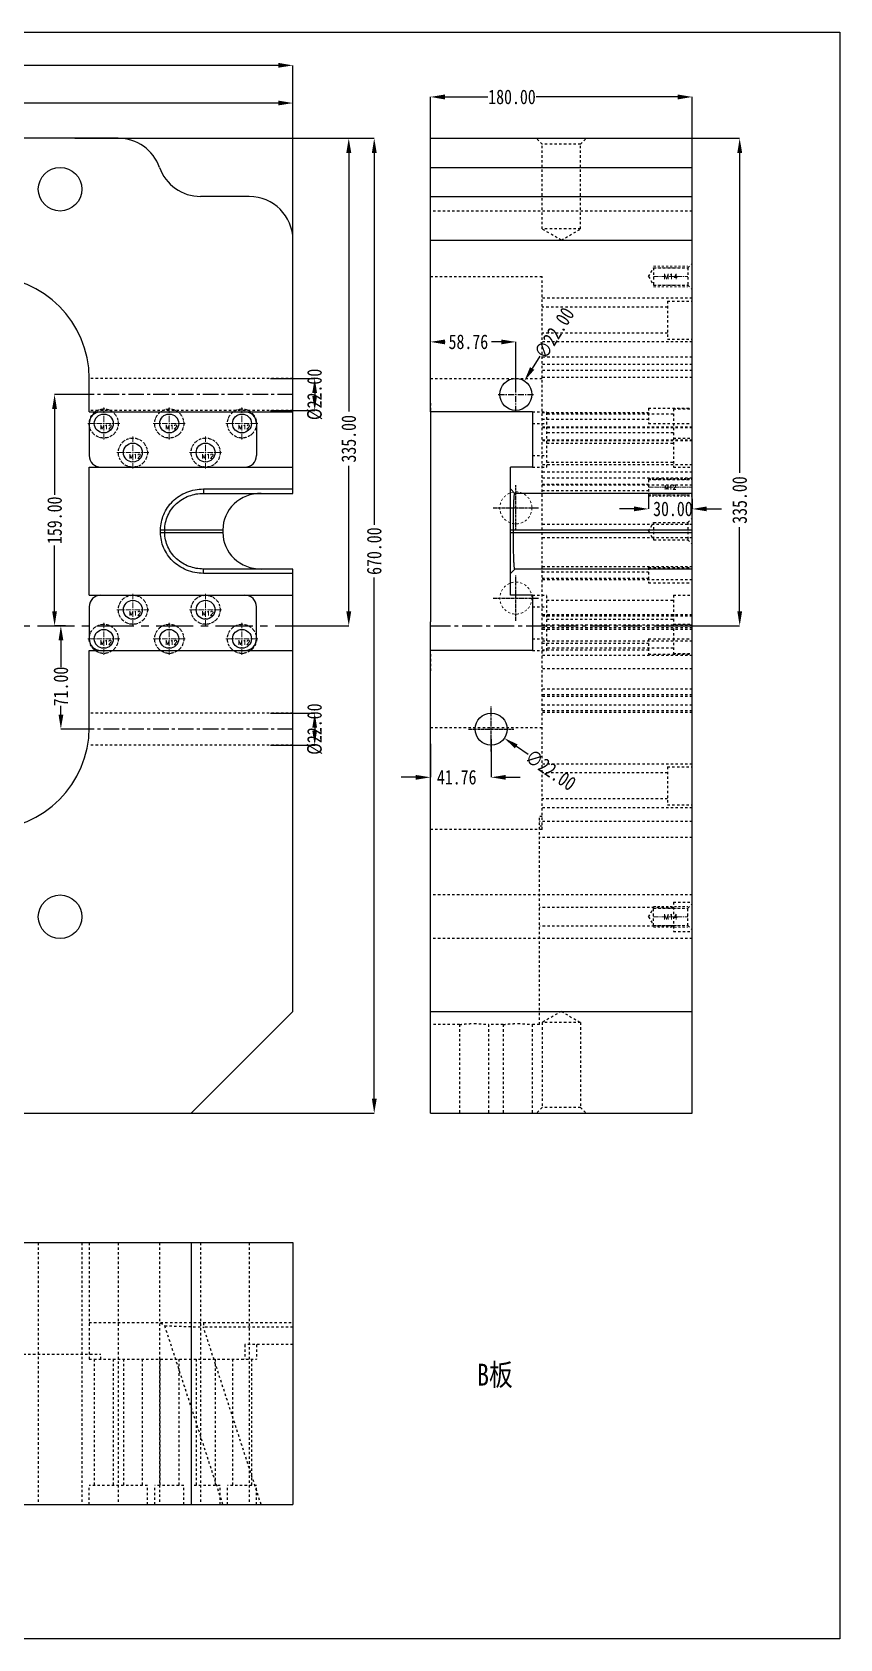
# Model space of a CAD drawing. Header units: millimetres. Extents: x -946 to 3963, y -10008 to 1396.
# Drawn here: x 1839 to 2394, y -4685 to -3581 of the extents above; entities that cross this region are included whole.
import ezdxf
from ezdxf.enums import TextEntityAlignment as Align

# ---------------------------------------------------------------- set-up
doc = ezdxf.new("R2010")
doc.units = ezdxf.units.MM
doc.header["$LTSCALE"] = 16.335
doc.header["$PDMODE"] = 3
doc.header["$PDSIZE"] = 0.3125
doc.linetypes.add('CENTER', pattern=[0.6, 0.375, -0.075, 0.075, -0.075])
doc.linetypes.add('HIDDEN', pattern=[0.2, 0.1, -0.1])
doc.layers.get('0').update_dxf_attribs({"linetype": 'CONTINUOUS'})
doc.layers.get('Defpoints').update_dxf_attribs({"linetype": 'CONTINUOUS'})
doc.layers.add('cool', color=153, linetype='HIDDEN', lineweight=9)
doc.layers.add('screw', color=33, linetype='CONTINUOUS', lineweight=13)
doc.layers.add('DEFAULT_2', color=8, linetype='HIDDEN')
doc.styles.get("Standard").update_dxf_attribs({"font": 'txt', "width": 0.8})
doc.styles.add('TXT', font='txt.shx', dxfattribs={"bigfont": 'gbcbig.shx'})
doc.dimstyles.new('11', dxfattribs={"dimtxt": 10, "dimasz": 10, "dimexe": 0, "dimexo": 0, "dimgap": 0, "dimtad": 0, "dimzin": 0, "dimdsep": 46, "dimtxsty": 'Standard', "dimcen": 0, "dimclrd": 4, "dimclre": 4, "dimclrt": 6, "dimazin": 0, "dimtfac": 1, "dimtofl": 0, "dimtmove": 0, "dimatfit": 3, "dimfxl": 0, "dimtolj": 1, "dimtzin": 0, "dimarcsym": 0})

# ---------------------------------------------------------------- blocks, each defined once
blk = doc.blocks.new('screw_m12_i')
at = {"layer": 'screw', "color": 1, "linetype": 'CENTER', "ltscale": 0.621977}
for p, q in [((-11, 0), (11, 0)), ((0, -11), (0, 11))]:
    blk.add_line(p, q, dxfattribs=at)
at = {"layer": 'screw', "color": 8, "linetype": 'HIDDEN', "ltscale": 0.621977}
blk.add_circle((0, 0), 10, dxfattribs=at)
at = {"layer": 'screw'}
blk.add_circle((0, 0), 6.5, dxfattribs=at)
at = {"layer": 'screw', "color": 6, "style": 'TXT'}
blk.add_text('M12', height=3, dxfattribs=at).set_placement((-2.6, -4))
blk = doc.blocks.new('*D422')
at = {"color": 4, "lineweight": -2}
for p, q in [((2112.7, -3798.3), (2112.7, -3793.4)), ((2122.7, -3793.4), (2122.8, -3793.4)), ((2161.5, -3793.4), (2154.8, -3793.4)), ((2171.5, -3824.1), (2171.5, -3793.4))]:
    blk.add_line(p, q, dxfattribs=at)
at = {"color": 4}
for points in [[(2122.7, -3791.8), (2122.7, -3795.1), (2112.7, -3793.4)], [(2161.5, -3791.8), (2161.5, -3795.1), (2171.5, -3793.4)]]:
    blk.add_solid(points, dxfattribs=at)
at = {"layer": 'Defpoints', "color": 0}
for p in [(2112.7, -3793.4), (2112.7, -3798.3), (2171.5, -3824.1)]:
    blk.add_point(p, dxfattribs=at)
at = {"color": 6, "insert": (2138.8, -3793.4), "char_height": 10, "attachment_point": 5}
blk.add_mtext('\\A1;58.76', dxfattribs=at)
blk = doc.blocks.new('*D423')
at = {"color": 4, "lineweight": -2}
for p, q in [((2112.7, -4069.5), (2112.7, -4092.6)), ((2154.5, -4066.5), (2154.5, -4092.6)), ((2102.7, -4092.6), (2092.7, -4092.6)), ((2164.5, -4092.6), (2174.5, -4092.6))]:
    blk.add_line(p, q, dxfattribs=at)
at = {"color": 4}
for points in [[(2102.7, -4091), (2102.7, -4094.3), (2112.7, -4092.6)], [(2164.5, -4091), (2164.5, -4094.3), (2154.5, -4092.6)]]:
    blk.add_solid(points, dxfattribs=at)
at = {"layer": 'Defpoints', "color": 0}
for p in [(2112.7, -4069.5), (2154.5, -4066.5), (2112.7, -4092.6)]:
    blk.add_point(p, dxfattribs=at)
at = {"color": 6, "insert": (2130.8, -4092.6), "char_height": 10, "attachment_point": 5}
blk.add_mtext('\\A1;41.76', dxfattribs=at)
blk = doc.blocks.new('*D424')
at = {"color": 4, "lineweight": -2}
blk.add_line((2180, -4077), (2171.8, -4071.4), dxfattribs=at)
at = {"color": 4}
blk.add_solid([(2172.7, -4070), (2170.8, -4072.7), (2163.5, -4065.7)], dxfattribs=at)
at = {"layer": 'Defpoints', "color": 0}
for p in [(2145.4, -4053.2), (2163.5, -4065.7)]:
    blk.add_point(p, dxfattribs=at)
at = {"color": 6, "insert": (2195.4, -4087.6), "char_height": 10, "attachment_point": 5, "rotation": 325.502}
blk.add_mtext('\\A1;∅22.00', dxfattribs=at)
blk = doc.blocks.new('*D427')
at = {"color": 4, "lineweight": -2}
for p, q in [((2002.7, -3818.5), (2033.2, -3818.5)), ((2033.2, -3828.5), (2033.2, -3830.5)), ((2002.7, -3840.5), (2033.2, -3840.5))]:
    blk.add_line(p, q, dxfattribs=at)
at = {"color": 4}
for points in [[(2031.5, -3828.5), (2034.8, -3828.5), (2033.2, -3818.5)], [(2031.5, -3830.5), (2034.8, -3830.5), (2033.2, -3840.5)]]:
    blk.add_solid(points, dxfattribs=at)
at = {"layer": 'Defpoints', "color": 0}
for p in [(2002.7, -3818.5), (2002.7, -3840.5), (2033.2, -3840.5)]:
    blk.add_point(p, dxfattribs=at)
at = {"color": 6, "insert": (2033.2, -3829.5), "char_height": 10, "attachment_point": 5, "rotation": 90}
blk.add_mtext('\\A1;%%c22.00', dxfattribs=at)
blk = doc.blocks.new('*D429')
at = {"color": 4, "lineweight": -2}
for p, q in [((2002.7, -4048.5), (2033.2, -4048.5)), ((2033.2, -4058.5), (2033.2, -4060.5)), ((2002.7, -4070.5), (2033.2, -4070.5))]:
    blk.add_line(p, q, dxfattribs=at)
at = {"color": 4}
for points in [[(2031.5, -4058.5), (2034.8, -4058.5), (2033.2, -4048.5)], [(2031.5, -4060.5), (2034.8, -4060.5), (2033.2, -4070.5)]]:
    blk.add_solid(points, dxfattribs=at)
at = {"layer": 'Defpoints', "color": 0}
for p in [(2002.7, -4048.5), (2002.7, -4070.5), (2033.2, -4070.5)]:
    blk.add_point(p, dxfattribs=at)
at = {"color": 6, "insert": (2033.2, -4059.5), "char_height": 10, "attachment_point": 5, "rotation": 90}
blk.add_mtext('\\A1;%%c22.00', dxfattribs=at)
blk = doc.blocks.new('*D432')
at = {"color": 4, "lineweight": -2}
for p, q in [((1878.2, -3829.5), (1854.4, -3829.5)), ((1854.4, -3839.5), (1854.4, -3898.6)), ((1854.4, -3978.5), (1854.4, -3933.3)), ((1861.8, -3988.5), (1854.4, -3988.5))]:
    blk.add_line(p, q, dxfattribs=at)
at = {"color": 4}
for points in [[(1852.7, -3839.5), (1856, -3839.5), (1854.4, -3829.5)], [(1852.7, -3978.5), (1856, -3978.5), (1854.4, -3988.5)]]:
    blk.add_solid(points, dxfattribs=at)
at = {"layer": 'Defpoints', "color": 0}
for p in [(1878.2, -3829.5), (1854.4, -3988.5), (1861.8, -3988.5)]:
    blk.add_point(p, dxfattribs=at)
at = {"color": 6, "insert": (1854.4, -3916), "char_height": 10, "attachment_point": 5, "rotation": 90}
blk.add_mtext('\\A1;159.00', dxfattribs=at)
blk = doc.blocks.new('*D433')
at = {"color": 4, "lineweight": -2}
for p, q in [((1861.8, -3988.5), (1858.7, -3988.5)), ((1858.7, -3998.5), (1858.7, -4016.9)), ((1858.7, -4049.5), (1858.7, -4043.5)), ((1878.2, -4059.5), (1858.7, -4059.5))]:
    blk.add_line(p, q, dxfattribs=at)
at = {"color": 4}
for points in [[(1857.1, -3998.5), (1860.4, -3998.5), (1858.7, -3988.5)], [(1857.1, -4049.5), (1860.4, -4049.5), (1858.7, -4059.5)]]:
    blk.add_solid(points, dxfattribs=at)
at = {"layer": 'Defpoints', "color": 0}
for p in [(1861.8, -3988.5), (1858.7, -4059.5), (1878.2, -4059.5)]:
    blk.add_point(p, dxfattribs=at)
at = {"color": 6, "insert": (1858.7, -4030.2), "char_height": 10, "attachment_point": 5, "rotation": 90}
blk.add_mtext('\\A1;71.00', dxfattribs=at)
blk = doc.blocks.new('*D438')
at = {"color": 4, "lineweight": -2}
for p, q in [((1583.2, -3653.5), (1583.2, -3629.3)), ((1593.2, -3629.3), (1659.4, -3629.3)), ((2008.2, -3629.3), (1696.7, -3629.3)), ((2018.2, -3723.5), (2018.2, -3629.3))]:
    blk.add_line(p, q, dxfattribs=at)
at = {"color": 4}
for points in [[(1593.2, -3627.6), (1593.2, -3630.9), (1583.2, -3629.3)], [(2008.2, -3627.6), (2008.2, -3630.9), (2018.2, -3629.3)]]:
    blk.add_solid(points, dxfattribs=at)
at = {"layer": 'Defpoints', "color": 0}
for p in [(1583.2, -3629.3), (1583.2, -3653.5), (2018.2, -3723.5)]:
    blk.add_point(p, dxfattribs=at)
at = {"color": 6, "insert": (1678, -3629.3), "char_height": 10, "attachment_point": 5}
blk.add_mtext('\\A1;435.00', dxfattribs=at)
blk = doc.blocks.new('*D439')
at = {"color": 4, "lineweight": -2}
for p, q in [((1148.2, -3723.5), (1148.2, -3603.4)), ((1158.2, -3603.4), (1556.6, -3603.4)), ((2008.2, -3603.4), (1592.6, -3603.4)), ((2018.2, -3723.5), (2018.2, -3603.4))]:
    blk.add_line(p, q, dxfattribs=at)
at = {"color": 4}
for points in [[(1158.2, -3601.7), (1158.2, -3605), (1148.2, -3603.4)], [(2008.2, -3601.7), (2008.2, -3605), (2018.2, -3603.4)]]:
    blk.add_solid(points, dxfattribs=at)
at = {"layer": 'Defpoints', "color": 0}
for p in [(1148.2, -3603.4), (1148.2, -3723.5), (2018.2, -3723.5)]:
    blk.add_point(p, dxfattribs=at)
at = {"color": 6, "insert": (1574.6, -3603.4), "char_height": 10, "attachment_point": 5}
blk.add_mtext('\\A1;870.00', dxfattribs=at)
blk = doc.blocks.new('*D440')
at = {"color": 4, "lineweight": -2}
for p, q in [((1868.3, -3653.5), (2056.6, -3653.5)), ((2056.6, -3663.5), (2056.6, -3841.3)), ((2056.6, -3978.5), (2056.6, -3878.6)), ((2009.7, -3988.5), (2056.6, -3988.5))]:
    blk.add_line(p, q, dxfattribs=at)
at = {"color": 4}
for points in [[(2054.9, -3663.5), (2058.3, -3663.5), (2056.6, -3653.5)], [(2054.9, -3978.5), (2058.3, -3978.5), (2056.6, -3988.5)]]:
    blk.add_solid(points, dxfattribs=at)
at = {"layer": 'Defpoints', "color": 0}
for p in [(1868.3, -3653.5), (2009.7, -3988.5), (2056.6, -3988.5)]:
    blk.add_point(p, dxfattribs=at)
at = {"color": 6, "insert": (2056.6, -3860), "char_height": 10, "attachment_point": 5, "rotation": 90}
blk.add_mtext('\\A1;335.00', dxfattribs=at)
blk = doc.blocks.new('*D441')
at = {"color": 4, "lineweight": -2}
for p, q in [((1962.4, -3653.5), (2074.1, -3653.5)), ((2074.1, -3663.5), (2074.1, -3919.2)), ((2074.1, -4313.5), (2074.1, -3955.2)), ((1920.8, -4323.5), (2074.1, -4323.5))]:
    blk.add_line(p, q, dxfattribs=at)
at = {"color": 4}
for points in [[(2072.5, -3663.5), (2075.8, -3663.5), (2074.1, -3653.5)], [(2072.5, -4313.5), (2075.8, -4313.5), (2074.1, -4323.5)]]:
    blk.add_solid(points, dxfattribs=at)
at = {"layer": 'Defpoints', "color": 0}
for p in [(1962.4, -3653.5), (1920.8, -4323.5), (2074.1, -4323.5)]:
    blk.add_point(p, dxfattribs=at)
at = {"color": 6, "insert": (2074.1, -3937.2), "char_height": 10, "attachment_point": 5, "rotation": 90}
blk.add_mtext('\\A1;670.00', dxfattribs=at)
blk = doc.blocks.new('*D442')
at = {"color": 4, "lineweight": -2}
for p, q in [((2112.7, -3653.5), (2112.7, -3625.1)), ((2122.7, -3625.1), (2152.1, -3625.1)), ((2282.7, -3625.1), (2185.4, -3625.1)), ((2292.7, -3653.5), (2292.7, -3625.1))]:
    blk.add_line(p, q, dxfattribs=at)
at = {"color": 4}
for points in [[(2122.7, -3623.4), (2122.7, -3626.8), (2112.7, -3625.1)], [(2282.7, -3623.4), (2282.7, -3626.8), (2292.7, -3625.1)]]:
    blk.add_solid(points, dxfattribs=at)
at = {"layer": 'Defpoints', "color": 0}
for p in [(2112.7, -3625.1), (2112.7, -3653.5), (2292.7, -3653.5)]:
    blk.add_point(p, dxfattribs=at)
at = {"color": 6, "insert": (2168.8, -3625.1), "char_height": 10, "attachment_point": 5}
blk.add_mtext('\\A1;180.00', dxfattribs=at)
blk = doc.blocks.new('*D445')
at = {"color": 4, "lineweight": -2}
for p, q in [((2252.7, -3908.2), (2242.7, -3908.2)), ((2262.7, -3898.6), (2262.7, -3908.2)), ((2292.7, -3901.2), (2292.7, -3908.2)), ((2302.7, -3908.2), (2312.7, -3908.2))]:
    blk.add_line(p, q, dxfattribs=at)
at = {"color": 4}
for points in [[(2252.7, -3906.5), (2252.7, -3909.8), (2262.7, -3908.2)], [(2302.7, -3906.5), (2302.7, -3909.8), (2292.7, -3908.2)]]:
    blk.add_solid(points, dxfattribs=at)
at = {"layer": 'Defpoints', "color": 0}
for p in [(2262.7, -3898.6), (2292.7, -3901.2), (2292.7, -3908.2)]:
    blk.add_point(p, dxfattribs=at)
at = {"color": 6, "insert": (2279.4, -3908.2), "char_height": 10, "attachment_point": 5}
blk.add_mtext('\\A1;30.00', dxfattribs=at)
blk = doc.blocks.new('*D446')
at = {"color": 4, "lineweight": -2}
blk.add_line((2188, -3803.2), (2182.6, -3811.7), dxfattribs=at)
at = {"color": 4}
blk.add_solid([(2181.2, -3810.8), (2184.1, -3812.6), (2177.3, -3820.2)], dxfattribs=at)
at = {"layer": 'Defpoints', "color": 0}
for p in [(2177.3, -3820.2), (2165.6, -3838.8)]:
    blk.add_point(p, dxfattribs=at)
at = {"color": 6, "insert": (2197.9, -3787.4), "char_height": 10, "attachment_point": 5, "rotation": 57.8372}
blk.add_mtext('\\A1;∅22.00', dxfattribs=at)
blk = doc.blocks.new('*D447')
at = {"color": 4, "lineweight": -2}
for p, q in [((2258.7, -3653.5), (2325.3, -3653.5)), ((2325.3, -3663.5), (2325.3, -3883.4)), ((2325.3, -3978.5), (2325.3, -3920.7)), ((2272.7, -3988.5), (2325.3, -3988.5))]:
    blk.add_line(p, q, dxfattribs=at)
at = {"color": 4}
for points in [[(2323.7, -3663.5), (2327, -3663.5), (2325.3, -3653.5)], [(2323.7, -3978.5), (2327, -3978.5), (2325.3, -3988.5)]]:
    blk.add_solid(points, dxfattribs=at)
at = {"layer": 'Defpoints', "color": 0}
for p in [(2258.7, -3653.5), (2272.7, -3988.5), (2325.3, -3988.5)]:
    blk.add_point(p, dxfattribs=at)
at = {"color": 6, "insert": (2325.3, -3902.1), "char_height": 10, "attachment_point": 5, "rotation": 90}
blk.add_mtext('\\A1;335.00', dxfattribs=at)

msp = doc.modelspace()

# ---------------------------------------------------------------- linework, layer by layer
at = {"color": 7, "linetype": 'Continuous'}
for p, q in [((1898.194, -3653.475), (1268.194, -3653.475)), ((2112.707, -3841.475), (2112.707, -3653.475)), ((2112.707, -3653.475), (2292.707, -3653.475)), ((2292.707, -4323.475), (2292.707, -3653.475)), ((2112.707, -3673.475), (2292.707, -3673.475)), ((1988.194, -3693.475), (1954.762, -3693.475)), ((2112.707, -3693.475), (2292.707, -3693.475)), ((2018.194, -3897.475), (2018.194, -3723.475)), ((2112.707, -3723.475), (2292.707, -3723.475)), ((1878.194, -3841.475), (1878.194, -3818.475)), ((1878.194, -3841.475), (2018.194, -3841.475)), ((2182.807, -3841.475), (2112.707, -3841.475)), ((2112.832, -3841.475), (2112.832, -3847.565)), ((2182.807, -3841.475), (2182.807, -3879.475)), ((1878.194, -3849.475), (1878.194, -3871.475)), ((1993.194, -3849.475), (1993.194, -3871.475)), ((2112.707, -3847.565), (2112.707, -3871.317)), ((2112.707, -3847.565), (2112.832, -3847.565)), ((2112.707, -3871.317), (2112.832, -3871.317)), ((2112.832, -3871.317), (2112.832, -3883.317)), ((1878.194, -3879.475), (2018.194, -3879.475)), ((1878.194, -3967.475), (1878.194, -3879.475)), ((2112.707, -3883.317), (2112.707, -3902.725)), ((2112.707, -3883.317), (2112.832, -3883.317)), ((2167.707, -3967.475), (2167.707, -3879.475)), ((2182.807, -3879.475), (2167.707, -3879.475)), ((1956.712, -3894.475), (2018.194, -3894.475)), ((1956.712, -3894.475), (1956.712, -3897.475)), ((2167.707, -3894.475), (2170.707, -3897.475)), ((1956.712, -3897.475), (2018.194, -3897.475)), ((2112.707, -3902.725), (2112.832, -3902.725)), ((2112.832, -3902.725), (2112.832, -3914.725)), ((2292.707, -3897.475), (2170.707, -3897.475)), ((2112.707, -3914.725), (2112.707, -3942.078)), ((2112.707, -3914.725), (2112.832, -3914.725)), ((1927.271, -3922.475), (1970.065, -3922.475)), ((1927.271, -3924.475), (1927.271, -3922.475)), ((1927.271, -3924.475), (1970.065, -3924.475)), ((1930.124, -3924.475), (1930.124, -3922.475)), ((1970.065, -3922.475), (1970.065, -3924.475)), ((2167.707, -3922.475), (2292.707, -3922.475)), ((2167.707, -3924.475), (2292.707, -3924.475)), ((2169.78, -3924.475), (2169.78, -3922.475)), ((2018.194, -3949.475), (1956.712, -3949.475)), ((1956.712, -3952.475), (1956.712, -3949.475)), ((2018.194, -3952.475), (1956.712, -3952.475)), ((2018.194, -4253.475), (2018.194, -3949.475)), ((2112.707, -3942.078), (2112.832, -3942.078)), ((2112.832, -3942.078), (2112.832, -3954.078)), ((2170.707, -3949.475), (2167.707, -3952.475)), ((2292.707, -3949.475), (2170.707, -3949.475)), ((2112.707, -3954.078), (2112.707, -3973.676)), ((2112.707, -3954.078), (2112.832, -3954.078)), ((1878.194, -3967.475), (2018.194, -3967.475)), ((2112.707, -3973.676), (2112.832, -3973.676)), ((2112.832, -3973.676), (2112.832, -3985.676)), ((2182.807, -3967.475), (2167.707, -3967.475)), ((2182.807, -3967.475), (2182.807, -4005.475)), ((1878.194, -3975.475), (1878.194, -3997.475)), ((1993.194, -3997.475), (1993.194, -3975.475)), ((2112.707, -4323.475), (2112.707, -3985.676)), ((2112.707, -3985.676), (2112.832, -3985.676)), ((1878.194, -4005.475), (2018.194, -4005.475)), ((1878.194, -4058.475), (1878.194, -4005.475)), ((2182.807, -4005.475), (2112.707, -4005.475)), ((1948.194, -4323.475), (2018.194, -4253.475)), ((2112.707, -4253.475), (2292.707, -4253.475)), ((1218.194, -4323.475), (1948.194, -4323.475)), ((2112.707, -4323.475), (2292.707, -4323.475)), ((1148.194, -4412.359), (2018.194, -4412.359)), ((1948.194, -4412.359), (1948.194, -4592.359)), ((2018.194, -4412.359), (2018.194, -4592.359)), ((1148.194, -4592.359), (2018.194, -4592.359))]:
    msp.add_line(p, q, dxfattribs=at)
at = {"color": 1, "linetype": 'CENTER', "ltscale": 0.684175}
for p, q in [((2171.467, -3841.575), (2171.467, -3817.375)), ((2159.367, -3829.475), (2183.567, -3829.475))]:
    msp.add_line(p, q, dxfattribs=at)
at = {"color": 1, "linetype": 'CENTER', "ltscale": 0.310989}
for p, q in [((2171.467, -3922.975), (2171.467, -3891.975)), ((2155.967, -3907.475), (2186.967, -3907.475)), ((2171.467, -3984.975), (2171.467, -3953.975)), ((2155.967, -3969.475), (2186.967, -3969.475)), ((2154.467, -4074.975), (2154.467, -4043.975)), ((2138.967, -4059.475), (2169.967, -4059.475))]:
    msp.add_line(p, q, dxfattribs=at)
at = {"color": 1, "linetype": 'CENTER', "ltscale": 4.167248}
msp.add_line((1148.194, -3988.475), (2018.194, -3988.475), dxfattribs=at)
at = {"color": 1, "linetype": 'CENTER', "ltscale": 2.239118}
msp.add_line((2112.707, -3988.475), (2292.707, -3988.475), dxfattribs=at)
msp.add_line((2112.707, -3988.475), (2292.707, -3988.475), dxfattribs=at)
msp.add_lwpolyline([(1074.601, -3580.557), (2394.183, -3580.557), (2394.183, -4684.639), (1074.601, -4684.639)], close=True)
at = {"color": 7, "linetype": 'Continuous'}
for centre, radius in [((1858.194, -3688.475), 15), ((1888.194, -3849.475), 6.5), ((1933.194, -3849.475), 6.5), ((1983.194, -3849.475), 6.5), ((1908.194, -3869.475), 6.5), ((1958.194, -3869.475), 6.5), ((1908.194, -3977.475), 6.5), ((1958.194, -3977.475), 6.5), ((1888.194, -3997.475), 6.5), ((1933.194, -3997.475), 6.5), ((1983.194, -3997.475), 6.5), ((1858.194, -4188.475), 15)]:
    msp.add_circle(centre, radius, dxfattribs=at)
for centre in [(2171.467, -3829.475), (2154.467, -4059.475)]:
    msp.add_circle(centre, 11)
for centre, radius, start, end in [((1898.194, -3683.475), 30, 19.471221, 90), ((1954.762, -3663.475), 30, 199.471221, 270), ((1988.194, -3723.475), 30, 0, 90), ((1808.194, -3818.475), 70, 0, 90), ((1886.194, -3849.475), 8, 90, 180), ((1985.194, -3849.475), 8, 0, 90), ((1886.194, -3871.475), 8, 180, 270), ((1985.194, -3871.475), 8, 270, 0), ((1886.194, -3975.475), 8, 90, 180), ((1985.194, -3975.475), 8, 0, 90), ((1886.194, -3997.475), 8, 180, 270), ((1985.194, -3997.475), 8, 270, 0), ((1808.194, -4058.475), 70, 270, 0)]:
    msp.add_arc(centre, radius, start, end, dxfattribs=at)
for centre, major_axis, start_param, end_param in [((1996.352, -3922.475), (-26.287, 0), -1.57079633, 0), ((1996.352, -3924.475), (26.287, 0), 3.14159265, 4.71238898)]:
    msp.add_ellipse(centre, major_axis=major_axis, ratio=0.95105652, start_param=start_param, end_param=end_param, dxfattribs=at)
for points, knots in [([(1927.271, -3922.475), (1927.262, -3920.702), (1927.628, -3917.118), (1929.244, -3911.933), (1931.89, -3907.085), (1935.519, -3902.779), (1940.012, -3899.186), (1945.214, -3896.5), (1950.856, -3894.84), (1954.77, -3894.459), (1956.712, -3894.475)], [0, 0, 0, 0, 0.11803916, 0.23790526, 0.35949788, 0.48336434, 0.61048539, 0.74013844, 0.8707189, 1, 1, 1, 1]), ([(1930.124, -3922.475), (1930.126, -3920.789), (1930.491, -3917.406), (1932.102, -3912.572), (1934.687, -3908.18), (1939.217, -3903.153), (1946.58, -3898.686), (1953.354, -3897.475), (1956.712, -3897.475)], [0, 0, 0, 0, 0.12525953, 0.25058326, 0.37584805, 0.50112909, 0.75052034, 1, 1, 1, 1]), ([(2169.78, -3922.475), (2169.787, -3920.799), (2169.793, -3917.522), (2169.843, -3912.791), (2169.932, -3908.483), (2170.029, -3905.238), (2170.125, -3902.975), (2170.197, -3901.56), (2170.271, -3900.348), (2170.348, -3899.347), (2170.429, -3898.563), (2170.508, -3898.046), (2170.575, -3897.747), (2170.621, -3897.602), (2170.655, -3897.518), (2170.691, -3897.475), (2170.707, -3897.475)], [0, 0, 0, 0, 0.20060128, 0.39217411, 0.56626123, 0.71634322, 0.78072791, 0.83738501, 0.8859134, 0.92602683, 0.95754443, 0.9803282, 0.98843351, 0.99435547, 0.99813475, 1, 1, 1, 1]), ([(1956.712, -3952.475), (1952.775, -3952.501), (1946.816, -3951.305), (1939.895, -3947.686), (1935.426, -3944.079), (1931.816, -3939.756), (1928.38, -3933.392), (1927.242, -3927.983), (1927.271, -3924.475)], [0, 0, 0, 0, 0.26278324, 0.39246064, 0.51923329, 0.64358471, 0.76578163, 1, 1, 1, 1]), ([(1956.712, -3949.475), (1953.354, -3949.475), (1946.58, -3948.263), (1939.217, -3943.795), (1934.687, -3938.768), (1932.102, -3934.376), (1930.491, -3929.543), (1930.128, -3926.16), (1930.124, -3924.475)], [0, 0, 0, 0, 0.24949969, 0.49888608, 0.62416639, 0.74943835, 0.87475021, 1, 1, 1, 1]), ([(2170.707, -3949.475), (2170.691, -3949.475), (2170.654, -3949.432), (2170.619, -3949.346), (2170.575, -3949.202), (2170.508, -3948.903), (2170.429, -3948.386), (2170.349, -3947.602), (2170.271, -3946.6), (2170.197, -3945.389), (2170.124, -3943.974), (2170.029, -3941.71), (2169.933, -3938.465), (2169.842, -3934.157), (2169.793, -3929.427), (2169.792, -3926.15), (2169.78, -3924.475)], [0, 0, 0, 0, 0.00189347, 0.00567746, 0.01159796, 0.01970051, 0.04248165, 0.07400239, 0.11411942, 0.16264723, 0.21930412, 0.28368806, 0.43377078, 0.60786289, 0.79941927, 1, 1, 1, 1])]:
    msp.add_open_spline(points, degree=3, knots=knots, dxfattribs=at)
at = {"layer": 'cool', "ltscale": 0.932966}
for centre in [(2171.467, -3907.475), (2171.467, -3969.475)]:
    msp.add_circle(centre, 11, dxfattribs=at)
at = {"layer": 'DEFAULT_2', "color": 8, "linetype": 'HIDDEN'}
for p, q in [((2112.832, -3748.475), (2112.832, -3653.475)), ((2189.457, -3657.475), (2185.457, -3653.475)), ((2215.957, -3657.475), (2219.957, -3653.475)), ((2189.457, -3715.825), (2189.457, -3657.475)), ((2215.957, -3657.475), (2189.457, -3657.475)), ((2215.957, -3715.825), (2215.957, -3657.475)), ((2292.707, -3703.475), (2112.707, -3703.475)), ((2202.707, -3723.475), (2189.457, -3715.825)), ((2215.957, -3715.825), (2189.457, -3715.825)), ((2202.707, -3723.475), (2215.957, -3715.825)), ((2262.707, -3748.475), (2266.171, -3742.475)), ((2266.171, -3742.475), (2266.171, -3754.475)), ((2266.171, -3742.475), (2289.707, -3742.475)), ((2289.707, -3742.475), (2292.707, -3739.475)), ((2289.707, -3742.475), (2289.707, -3754.475)), ((2112.707, -3748.475), (2189.467, -3748.475)), ((2189.467, -4128.475), (2189.467, -3748.475)), ((2262.707, -3748.475), (2266.171, -3754.475)), ((2292.707, -3763.475), (2189.467, -3763.475)), ((2266.171, -3754.475), (2289.707, -3754.475)), ((2289.707, -3754.475), (2292.707, -3757.475)), ((2275.707, -3769.475), (2189.467, -3769.475)), ((2275.707, -3765.475), (2292.707, -3765.475)), ((2275.707, -3765.479), (2275.707, -3791.47)), ((2275.707, -3787.475), (2189.467, -3787.475)), ((2292.707, -3793.475), (2189.467, -3793.475)), ((2275.707, -3791.475), (2292.707, -3791.475)), ((2292.707, -3803.975), (2189.467, -3803.975)), ((2292.707, -3808.975), (2189.467, -3808.975)), ((2018.194, -3818.469), (1878.194, -3818.469)), ((2112.707, -3818.475), (2189.467, -3818.475)), ((2292.707, -3812.975), (2189.467, -3812.975)), ((2292.707, -3817.975), (2189.467, -3817.975)), ((2018.194, -3840.47), (1878.194, -3840.47)), ((2112.707, -3835.565), (2112.832, -3835.565)), ((2112.832, -3835.565), (2112.832, -3841.475)), ((2182.807, -3841.475), (2192.707, -3841.475)), ((2189.467, -3842), (2262.707, -3842)), ((2192.707, -3879.475), (2192.707, -3841.475)), ((2262.707, -3839), (2292.707, -3839)), ((2262.707, -3839.005), (2262.707, -3849.495)), ((2279.707, -3839.475), (2292.707, -3839.475)), ((2279.707, -3839.478), (2279.707, -3879.471)), ((2182.807, -3849.475), (2192.707, -3849.475)), ((2189.467, -3846.5), (2262.707, -3846.5)), ((2292.707, -3851.975), (2189.467, -3851.975)), ((2292.707, -3852.475), (2189.467, -3852.475)), ((2279.707, -3842.975), (2192.707, -3842.975)), ((2262.707, -3849.5), (2292.707, -3849.5)), ((2292.707, -3860.975), (2189.467, -3860.975)), ((2292.707, -3861.475), (2189.467, -3861.475)), ((2279.707, -3855.975), (2192.707, -3855.975)), ((2192.707, -3862.975), (2279.707, -3862.975)), ((2279.707, -3859.475), (2292.707, -3859.475)), ((2182.807, -3871.475), (2192.707, -3871.475)), ((2182.807, -3879.475), (2192.707, -3879.475)), ((2292.707, -3877.975), (2189.467, -3877.975)), ((2292.707, -3882.975), (2189.467, -3882.975)), ((2192.707, -3875.975), (2279.707, -3875.975)), ((2279.707, -3879.475), (2292.707, -3879.475)), ((2167.707, -3894.476), (2167.707, -3894.475)), ((2292.707, -3886.975), (2189.467, -3886.975)), ((2189.467, -3891.075), (2262.707, -3891.075)), ((2292.707, -3891.975), (2189.467, -3891.975)), ((2189.467, -3895.575), (2262.707, -3895.575)), ((2262.707, -3888.075), (2292.707, -3888.075)), ((2262.707, -3888.079), (2262.707, -3898.57)), ((2262.707, -3898.575), (2292.707, -3898.575)), ((2292.707, -3918.975), (2189.467, -3918.975)), ((2262.707, -3923.475), (2266.171, -3917.475)), ((2266.171, -3917.475), (2266.171, -3929.475)), ((2266.171, -3917.475), (2289.707, -3917.475)), ((2289.707, -3917.475), (2292.707, -3914.475)), ((2289.707, -3917.475), (2289.707, -3929.475)), ((2292.707, -3927.975), (2189.467, -3927.975)), ((2262.707, -3923.475), (2266.171, -3929.475)), ((2266.171, -3929.475), (2289.707, -3929.475)), ((2289.707, -3929.475), (2292.707, -3932.475)), ((2167.707, -3952.475), (2167.707, -3952.473)), ((2292.707, -3947.975), (2189.467, -3947.975)), ((2189.467, -3951.375), (2262.707, -3951.375)), ((2262.707, -3948.375), (2292.707, -3948.375)), ((2262.707, -3948.379), (2262.707, -3958.87)), ((2189.467, -3955.875), (2262.707, -3955.875)), ((2292.707, -3956.975), (2189.467, -3956.975)), ((2262.707, -3958.875), (2292.707, -3958.875)), ((2182.807, -3967.475), (2192.707, -3967.475)), ((2192.707, -4005.475), (2192.707, -3967.475)), ((2192.707, -3970.975), (2279.707, -3970.975)), ((2279.707, -3967.475), (2292.707, -3967.475)), ((2279.707, -3967.478), (2279.707, -4007.471)), ((2182.807, -3975.475), (2192.707, -3975.475)), ((2292.707, -3980.975), (2189.467, -3980.975)), ((2292.707, -3981.975), (2189.467, -3981.975)), ((2192.707, -3983.975), (2279.707, -3983.975)), ((2292.707, -3987.975), (2189.467, -3987.975)), ((2292.707, -3989.975), (2189.467, -3989.975)), ((2292.707, -3990.975), (2189.467, -3990.975)), ((2279.707, -3987.475), (2292.707, -3987.475)), ((2182.807, -3997.475), (2192.707, -3997.475)), ((2182.807, -4005.475), (2192.707, -4005.475)), ((2292.707, -3998.975), (2189.467, -3998.975)), ((2189.467, -4000.449), (2262.707, -4000.449)), ((2189.467, -4004.949), (2262.707, -4004.949)), ((2279.707, -4003.975), (2192.707, -4003.975)), ((2262.707, -3997.449), (2292.707, -3997.449)), ((2262.707, -3997.454), (2262.707, -4007.944)), ((2279.707, -4007.475), (2292.707, -4007.475)), ((2112.707, -4008.018), (2112.832, -4008.018)), ((2112.832, -4008.018), (2112.832, -4020.018)), ((2292.707, -4008.975), (2189.467, -4008.975)), ((2292.707, -4017.975), (2189.467, -4017.975)), ((2262.707, -4007.949), (2292.707, -4007.949)), ((2112.707, -4020.018), (2112.832, -4020.018)), ((2292.707, -4031.975), (2189.467, -4031.975)), ((2292.707, -4035.975), (2189.467, -4035.975)), ((2292.707, -4036.975), (2189.467, -4036.975)), ((2018.194, -4048.469), (1878.194, -4048.469)), ((2292.707, -4042.975), (2189.467, -4042.975)), ((2292.707, -4046.975), (2189.467, -4046.975)), ((2292.707, -4047.975), (2189.467, -4047.975)), ((2112.707, -4058.475), (2189.467, -4058.475)), ((2018.194, -4070.47), (1878.194, -4070.47)), ((2292.707, -4083.475), (2189.467, -4083.475)), ((2275.707, -4089.475), (2189.467, -4089.475)), ((2275.707, -4085.475), (2292.707, -4085.475)), ((2275.707, -4085.479), (2275.707, -4111.47)), ((2275.707, -4107.475), (2189.467, -4107.475)), ((2292.707, -4113.475), (2189.467, -4113.475)), ((2275.707, -4111.475), (2292.707, -4111.475)), ((2189.467, -4128.475), (2112.707, -4128.475)), ((2189.467, -4119.475), (2187.707, -4119.475)), ((2187.707, -4262.525), (2187.707, -4119.476)), ((2292.707, -4122.975), (2187.707, -4122.975)), ((2189.467, -4126.299), (2187.707, -4126.299)), ((2292.707, -4133.975), (2187.707, -4133.975)), ((2292.707, -4173.475), (2112.707, -4173.475)), ((2279.707, -4181.975), (2187.707, -4181.975)), ((2262.707, -4188.475), (2266.171, -4182.475)), ((2266.171, -4182.475), (2289.707, -4182.475)), ((2266.171, -4194.475), (2266.171, -4182.475)), ((2279.707, -4178.475), (2292.707, -4178.475)), ((2279.707, -4178.478), (2279.707, -4198.471)), ((2289.707, -4182.475), (2292.707, -4179.475)), ((2289.707, -4194.475), (2289.707, -4182.475)), ((2279.707, -4194.975), (2187.707, -4194.975)), ((2262.707, -4188.475), (2266.171, -4194.475)), ((2266.171, -4194.475), (2289.707, -4194.475)), ((2289.707, -4194.475), (2292.707, -4197.475)), ((2292.707, -4203.475), (2112.707, -4203.475)), ((2279.707, -4198.475), (2292.707, -4198.475)), ((2202.707, -4253.475), (2189.457, -4261.124)), ((2215.957, -4261.124), (2189.457, -4261.124)), ((2189.457, -4261.124), (2189.457, -4319.475)), ((2202.707, -4253.475), (2215.957, -4261.124)), ((2215.957, -4261.124), (2215.957, -4319.475)), ((2132.707, -4262.525), (2112.707, -4262.525)), ((2132.707, -4262.525), (2132.707, -4323.475)), ((2162.707, -4262.525), (2152.707, -4262.525)), ((2152.707, -4262.525), (2152.707, -4323.475)), ((2162.707, -4262.525), (2162.707, -4323.475)), ((2187.707, -4262.525), (2182.707, -4262.525)), ((2182.707, -4262.525), (2182.707, -4323.475)), ((2189.457, -4319.475), (2185.457, -4323.475)), ((2215.957, -4319.475), (2189.457, -4319.475)), ((2215.957, -4319.475), (2219.957, -4323.475)), ((1843.194, -4412.359), (1843.194, -4592.359)), ((1873.194, -4412.359), (1873.194, -4592.359)), ((1878.194, -4412.359), (1878.194, -4492.359)), ((1898.194, -4412.359), (1898.194, -4592.359)), ((1926.478, -4412.359), (1926.478, -4592.359)), ((1954.762, -4412.359), (1954.762, -4592.359)), ((1988.194, -4412.359), (1988.194, -4592.359)), ((1878.194, -4467.359), (2018.194, -4467.359)), ((1927.27, -4467.359), (1930.125, -4469.433)), ((1930.124, -4469.432), (1930.124, -4469.432)), ((1930.124, -4469.432), (1930.124, -4469.432)), ((1970.065, -4592.359), (1930.124, -4469.432)), ((1956.712, -4467.359), (1956.712, -4470.359)), ((2018.194, -4470.359), (1956.712, -4470.359)), ((1996.352, -4592.359), (1956.712, -4470.359)), ((2018.194, -4482.459), (1985.194, -4482.459)), ((1985.194, -4482.459), (1985.194, -4492.359)), ((1993.194, -4482.459), (1993.194, -4492.359)), ((1248.194, -4489.119), (1886.194, -4489.119)), ((1878.194, -4492.359), (1993.194, -4492.359)), ((1881.694, -4492.359), (1881.694, -4579.359)), ((1886.194, -4492.359), (1886.194, -4489.119)), ((1894.694, -4492.359), (1894.694, -4579.359)), ((1901.694, -4492.359), (1901.694, -4579.359)), ((1914.694, -4492.359), (1914.694, -4579.359)), ((1926.694, -4492.359), (1926.694, -4579.359)), ((1939.694, -4492.359), (1939.694, -4579.359)), ((1951.694, -4492.359), (1951.694, -4579.359)), ((1964.694, -4492.359), (1964.694, -4579.359)), ((1976.694, -4492.359), (1976.694, -4579.359)), ((1989.694, -4492.359), (1989.694, -4579.359)), ((1918.194, -4579.359), (1878.194, -4579.359)), ((1878.194, -4592.359), (1878.194, -4579.359)), ((1918.194, -4592.359), (1918.194, -4579.359)), ((1943.194, -4579.359), (1923.194, -4579.359)), ((1923.194, -4592.359), (1923.194, -4579.359)), ((1943.194, -4592.359), (1943.194, -4579.359)), ((1968.194, -4579.359), (1948.194, -4579.359)), ((1968.194, -4592.359), (1968.194, -4579.359)), ((1993.194, -4579.359), (1973.194, -4579.359)), ((1973.194, -4592.359), (1973.194, -4579.359)), ((1993.194, -4592.359), (1993.194, -4579.359))]:
    msp.add_line(p, q, dxfattribs=at)
at = {"layer": 'DEFAULT_2', "color": 1, "linetype": 'CENTER', "ltscale": 1.741537}
for p, q in [((2018.194, -3829.475), (1878.194, -3829.475)), ((2018.194, -4059.475), (1878.194, -4059.475))]:
    msp.add_line(p, q, dxfattribs=at)
at = {"layer": 'DEFAULT_2', "color": 8, "linetype": 'HIDDEN'}
for centre in [(1888.194, -3849.475), (1933.194, -3849.475), (1983.194, -3849.475), (1908.194, -3869.475), (1958.194, -3869.475), (1908.194, -3977.475), (1958.194, -3977.475), (1888.194, -3997.475), (1933.194, -3997.475), (1983.194, -3997.475)]:
    msp.add_circle(centre, 10, dxfattribs=at)
for points, knots in [([(2132.707, -4262.525), (2132.71, -4262.522), (2132.728, -4262.525), (2132.762, -4262.515), (2132.824, -4262.51), (2132.95, -4262.491), (2133.169, -4262.464), (2133.498, -4262.421), (2133.917, -4262.37), (2134.42, -4262.312), (2135.002, -4262.249), (2135.92, -4262.157), (2137.219, -4262.045), (2138.926, -4261.936), (2140.779, -4261.863), (2142.056, -4261.846), (2142.707, -4261.846)], [0, 0, 0, 0, 0.00122294, 0.00487701, 0.01094126, 0.01939472, 0.04338561, 0.07665567, 0.11882513, 0.16943644, 0.22802545, 0.29400612, 0.44542327, 0.61801092, 0.80545203, 1, 1, 1, 1]), ([(2142.707, -4261.846), (2143.357, -4261.846), (2144.634, -4261.863), (2146.487, -4261.936), (2148.194, -4262.045), (2149.493, -4262.157), (2150.411, -4262.249), (2150.994, -4262.312), (2151.496, -4262.37), (2151.915, -4262.422), (2152.243, -4262.463), (2152.465, -4262.493), (2152.587, -4262.507), (2152.657, -4262.52), (2152.676, -4262.517), (2152.71, -4262.527), (2152.707, -4262.525)], [0, 0, 0, 0, 0.194551, 0.38198664, 0.55456728, 0.70598989, 0.77197589, 0.83056706, 0.88117818, 0.92334543, 0.95661115, 0.98060177, 0.98905658, 0.99512229, 0.99877731, 1, 1, 1, 1]), ([(2162.707, -4262.525), (2162.71, -4262.522), (2162.728, -4262.525), (2162.762, -4262.515), (2162.824, -4262.51), (2162.95, -4262.491), (2163.169, -4262.464), (2163.498, -4262.421), (2163.917, -4262.37), (2164.42, -4262.312), (2165.002, -4262.249), (2165.92, -4262.157), (2167.219, -4262.045), (2168.926, -4261.936), (2170.779, -4261.863), (2172.056, -4261.846), (2172.707, -4261.846)], [0, 0, 0, 0, 0.00122294, 0.00487701, 0.01094126, 0.01939472, 0.04338561, 0.07665567, 0.11882513, 0.16943644, 0.22802545, 0.29400612, 0.44542327, 0.61801092, 0.80545203, 1, 1, 1, 1]), ([(2172.707, -4261.846), (2173.357, -4261.846), (2174.634, -4261.863), (2176.487, -4261.936), (2178.194, -4262.045), (2179.493, -4262.157), (2180.411, -4262.249), (2180.994, -4262.312), (2181.496, -4262.37), (2181.915, -4262.422), (2182.243, -4262.463), (2182.465, -4262.493), (2182.587, -4262.507), (2182.657, -4262.52), (2182.676, -4262.517), (2182.71, -4262.527), (2182.707, -4262.525)], [0, 0, 0, 0, 0.194551, 0.38198664, 0.55456728, 0.70598989, 0.77197589, 0.83056706, 0.88117818, 0.92334543, 0.95661115, 0.98060177, 0.98905658, 0.99512229, 0.99877731, 1, 1, 1, 1]), ([(1930.124, -4469.432), (1930.136, -4469.44), (1930.191, -4469.433), (1930.294, -4469.446), (1930.471, -4469.446), (1930.711, -4469.454), (1931.018, -4469.462), (1931.554, -4469.48), (1932.379, -4469.509), (1933.545, -4469.551), (1934.933, -4469.6), (1936.526, -4469.655), (1938.304, -4469.717), (1940.246, -4469.785), (1943.106, -4469.885), (1946.937, -4470.013), (1951.743, -4470.191), (1955.038, -4470.313), (1956.712, -4470.359)], [0, 0, 0, 0, 0.00156543, 0.00563457, 0.01220184, 0.02125596, 0.03278523, 0.04676642, 0.08182535, 0.12587187, 0.17831378, 0.2384558, 0.30557284, 0.37890993, 0.45766419, 0.62823661, 0.81117216, 1, 1, 1, 1])]:
    msp.add_open_spline(points, degree=3, knots=knots, dxfattribs=at)
at = {"layer": 'screw', "color": 92, "linetype": 'HIDDEN', "ltscale": 0.870768}
for p, q in [((2266.171, -3741.475), (2289.707, -3741.475)), ((2266.171, -3755.475), (2289.707, -3755.475)), ((2266.171, -4181.475), (2289.707, -4181.475)), ((2266.171, -4195.475), (2289.707, -4195.475))]:
    msp.add_line(p, q, dxfattribs=at)
at = {"layer": 'screw', "color": 8, "linetype": 'HIDDEN', "ltscale": 0.870768}
for p, q in [((2266.171, -3742.475), (2289.707, -3742.475)), ((2266.171, -3754.475), (2289.707, -3754.475)), ((2266.171, -4182.475), (2289.707, -4182.475)), ((2266.171, -4194.475), (2289.707, -4194.475))]:
    msp.add_line(p, q, dxfattribs=at)
at = {"layer": 'screw', "color": 1, "linetype": 'CENTER', "ltscale": 0.54423}
for p, q in [((2266.171, -3748.475), (2289.707, -3748.475)), ((2266.171, -4188.475), (2289.707, -4188.475))]:
    msp.add_line(p, q, dxfattribs=at)
at = {"layer": 'screw', "color": 92, "linetype": 'HIDDEN', "ltscale": 0.746373}
for p, q in [((2262.707, -3887.325), (2292.707, -3887.325)), ((2262.707, -3899.325), (2292.707, -3899.325))]:
    msp.add_line(p, q, dxfattribs=at)
at = {"layer": 'screw', "color": 8, "linetype": 'HIDDEN', "ltscale": 0.746373}
for p, q in [((2262.707, -3888.075), (2292.707, -3888.075)), ((2262.707, -3898.575), (2292.707, -3898.575))]:
    msp.add_line(p, q, dxfattribs=at)
at = {"layer": 'screw', "color": 1, "linetype": 'CENTER', "ltscale": 0.466483}
msp.add_line((2262.707, -3893.325), (2292.707, -3893.325), dxfattribs=at)

# ---------------------------------------------------------------- block references
at = {"layer": 'screw'}
for p in [(1888.194, -3849.475), (1933.194, -3849.475), (1983.194, -3849.475), (1908.194, -3869.475), (1958.194, -3869.475), (1908.194, -3977.475), (1958.194, -3977.475), (1888.194, -3997.475), (1933.194, -3997.475), (1983.194, -3997.475)]:
    msp.add_blockref('screw_m12_i', p, dxfattribs=at)

# ---------------------------------------------------------------- texts
at = {"insert": (2144.826, -4495.599), "char_height": 15, "width": 257.62943, "attachment_point": 1}
msp.add_mtext('{\\fSimSun|b0|i0|c134|p2;B板}', dxfattribs=at)
at = {"layer": 'screw', "color": 6, "linetype": 'HIDDEN', "ltscale": 0.870768, "style": 'TXT'}
for p in [(2277.939, -3748.475), (2277.939, -4188.475)]:
    msp.add_text('M14', height=3.5, dxfattribs=at).set_placement(p, align=Align.MIDDLE)
at = {"layer": 'screw', "color": 6, "linetype": 'HIDDEN', "ltscale": 0.746373, "style": 'TXT'}
msp.add_text('M12', height=3, dxfattribs=at).set_placement((2277.707, -3893.325), align=Align.MIDDLE)

# ---------------------------------------------------------------- dimensions: what is measured, and where the dimension line sits
for base, p1, p2, picture, middle in [((1148.194, -3603.373), (2018.194, -3723.475), (1148.194, -3723.475), '*D439', (1574.553, -3603.373)), ((2112.707, -3625.115), (2292.707, -3653.475), (2112.707, -3653.475), '*D442', (2168.777, -3625.115)), ((1583.194, -3629.27), (2018.194, -3723.475), (1583.194, -3653.475), '*D438', (1678.044, -3629.27)), ((2112.707, -3793.448), (2171.467, -3824.134), (2112.707, -3798.277), '*D422', (2138.845, -3793.448)), ((2292.707, -3908.17), (2262.707, -3898.575), (2292.707, -3901.187), '*D445', (2279.389, -3908.17)), ((2112.707, -4092.649), (2154.467, -4066.512), (2112.707, -4069.528), '*D423', (2130.773, -4092.649))]:
    dim = msp.add_linear_dim(base=base, p1=p1, p2=p2, dimstyle='11')
    dim.commit()
    dim.dimension.update_dxf_attribs({"geometry": picture, "text_midpoint": middle, "dimtype": 160})
for base, p1, p2, picture, middle in [((2056.616, -3988.475), (1868.256, -3653.475), (2009.714, -3988.475), '*D440', (2056.616, -3859.973)), ((2074.147, -4323.475), (1962.436, -3653.475), (1920.812, -4323.475), '*D441', (2074.147, -3937.215)), ((2325.33, -3988.475), (2258.727, -3653.475), (2272.73, -3988.475), '*D447', (2325.33, -3902.073)), ((1854.373, -3988.475), (1878.194, -3829.475), (1861.792, -3988.475), '*D432', (1854.373, -3915.97)), ((1858.737, -4059.475), (1861.792, -3988.475), (1878.194, -4059.475), '*D433', (1858.737, -4030.215))]:
    dim = msp.add_linear_dim(base=base, p1=p1, p2=p2, angle=90, dimstyle='11')
    dim.commit()
    dim.dimension.update_dxf_attribs({"geometry": picture, "text_midpoint": middle, "dimtype": 160})
for p1, p2, picture, middle in [((2165.611, -3838.786), (2177.322, -3820.163), '*D446', (2197.906, -3787.43)), ((2145.401, -4053.244), (2163.532, -4065.705), '*D424', (2195.399, -4087.605))]:
    dim = msp.add_diameter_dim_2p(p1=p1, p2=p2, dimstyle='11')
    dim.commit()
    dim.dimension.update_dxf_attribs({"geometry": picture, "text_midpoint": middle})
for base, p1, p2, picture, middle in [((2033.165, -3840.47), (2002.68, -3818.469), (2002.68, -3840.47), '*D427', (2033.165, -3829.47)), ((2033.165, -4070.47), (2002.68, -4048.469), (2002.68, -4070.47), '*D429', (2033.165, -4059.47))]:
    dim = msp.add_linear_dim(base=base, p1=p1, p2=p2, angle=90, text='%%c<>', dimstyle='11')
    dim.commit()
    dim.dimension.update_dxf_attribs({"geometry": picture, "text_midpoint": middle, "dimtype": 160})

doc.saveas('drawing.dxf')
